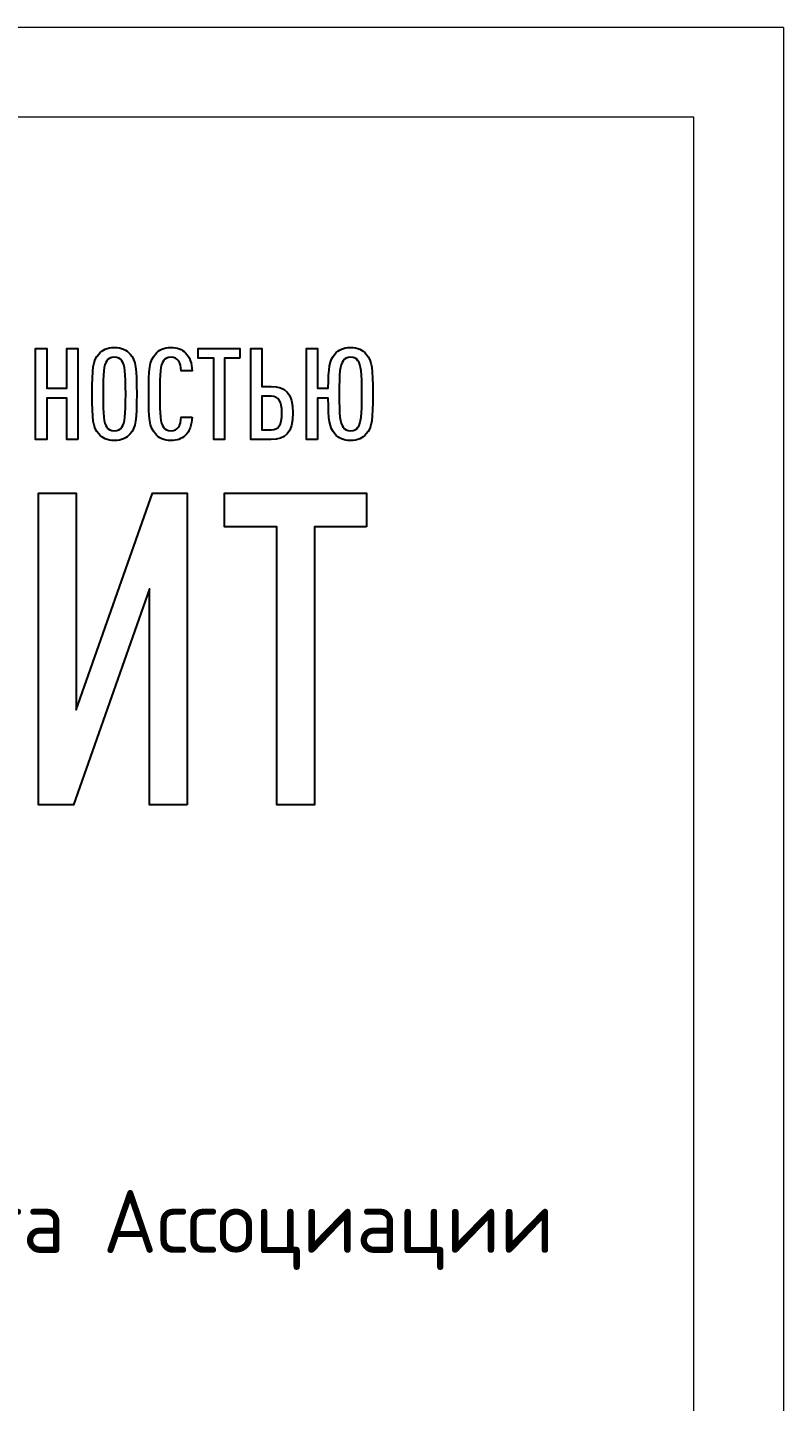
# Model space of a CAD drawing. Header units: millimetres. Extents: x 1981 to 3888, y 1583 to 2809.
# Drawn here: x 2148.7 to 2190.8, y 2200.8 to 2277.2 of the extents above; entities that cross this region are included whole.
import ezdxf

# ---------------------------------------------------------------- set-up
doc = ezdxf.new("R2010")
doc.units = ezdxf.units.MM
doc.layers.add('layer 1', color=7, linetype='Continuous')
doc.layers.add('Форматы', color=7, linetype='Continuous')
doc.styles.add('GOST-2.304_Type-B', font='GOST Common.ttf')

# ---------------------------------------------------------------- blocks, each defined once
blk = doc.blocks.new('Лого')
at = {"layer": 'layer 1', "color": 159}
for points, knots in [([(9.0238, 1.9399), (9.0238, 1.9399), (9.0238, 2.3015), (9.0238, 2.3015), (9.0238, 2.3015), (9.0238, 2.3015), (8.9801, 2.3015), (8.9801, 2.3015), (8.9801, 2.3015), (8.9801, 2.3015), (8.9801, 2.1436), (8.9801, 2.1436), (8.9801, 2.1436), (8.9801, 2.1436), (8.8998, 2.1436), (8.8998, 2.1436), (8.8998, 2.1436), (8.8998, 2.1436), (8.8998, 2.3015), (8.8998, 2.3015), (8.8998, 2.3015), (8.8998, 2.3015), (8.8561, 2.3015), (8.8561, 2.3015), (8.8561, 2.3015), (8.8561, 2.3015), (8.8561, 1.9399), (8.8561, 1.9399), (8.8561, 1.9399), (8.8561, 1.9399), (8.8998, 1.9399), (8.8998, 1.9399), (8.8998, 1.9399), (8.8998, 1.9399), (8.8998, 2.1039), (8.8998, 2.1039), (8.8998, 2.1039), (8.8998, 2.1039), (8.9801, 2.1039), (8.9801, 2.1039), (8.9801, 2.1039), (8.9801, 2.1039), (8.9801, 1.9399), (8.9801, 1.9399), (8.9801, 1.9399), (8.9801, 1.9399), (9.0238, 1.9399), (9.0238, 1.9399)], [0, 0, 0, 0, 0.076923, 0.076923, 0.076923, 0.076923, 0.153846, 0.153846, 0.153846, 0.153846, 0.230769, 0.230769, 0.230769, 0.230769, 0.307692, 0.307692, 0.307692, 0.307692, 0.384615, 0.384615, 0.384615, 0.384615, 0.461538, 0.461538, 0.461538, 0.461538, 0.538462, 0.538462, 0.538462, 0.538462, 0.615385, 0.615385, 0.615385, 0.615385, 0.692308, 0.692308, 0.692308, 0.692308, 0.769231, 0.769231, 0.769231, 0.769231, 0.846154, 0.846154, 0.846154, 0.846154, 1, 1, 1, 1]), ([(9.2569, 2.1207), (9.2569, 2.2208), (9.2538, 2.2533), (9.2305, 2.2792), (9.2305, 2.2792), (9.2163, 2.2949), (9.197, 2.3056), (9.1685, 2.3056), (9.1685, 2.3056), (9.1401, 2.3056), (9.1208, 2.2949), (9.1065, 2.2792), (9.1065, 2.2792), (9.0832, 2.2533), (9.0801, 2.2208), (9.0801, 2.1207), (9.0801, 2.1207), (9.0801, 2.0206), (9.0832, 1.9881), (9.1065, 1.9622), (9.1065, 1.9622), (9.1208, 1.9465), (9.1401, 1.9358), (9.1685, 1.9358), (9.1685, 1.9358), (9.197, 1.9358), (9.2163, 1.9465), (9.2305, 1.9622), (9.2305, 1.9622), (9.2538, 1.9881), (9.2569, 2.0206), (9.2569, 2.1207)], [0, 0, 0, 0, 0.111111, 0.111111, 0.111111, 0.111111, 0.222222, 0.222222, 0.222222, 0.222222, 0.333333, 0.333333, 0.333333, 0.333333, 0.444444, 0.444444, 0.444444, 0.444444, 0.555556, 0.555556, 0.555556, 0.555556, 0.666667, 0.666667, 0.666667, 0.666667, 0.777778, 0.777778, 0.777778, 0.777778, 1, 1, 1, 1]), ([(9.4763, 2.0293), (9.4763, 2.0293), (9.4331, 2.0293), (9.4331, 2.0293), (9.4331, 2.0293), (9.4326, 2.014), (9.4296, 1.9983), (9.4215, 1.9876), (9.4215, 1.9876), (9.4159, 1.9805), (9.4067, 1.9749), (9.393, 1.9749), (9.393, 1.9749), (9.3788, 1.9749), (9.3691, 1.9805), (9.363, 1.9886), (9.363, 1.9886), (9.3504, 2.0059), (9.3483, 2.0349), (9.3483, 2.1207), (9.3483, 2.1207), (9.3483, 2.2065), (9.3504, 2.2355), (9.363, 2.2528), (9.363, 2.2528), (9.3691, 2.2609), (9.3788, 2.2665), (9.393, 2.2665), (9.393, 2.2665), (9.4067, 2.2665), (9.4159, 2.2609), (9.4215, 2.2538), (9.4215, 2.2538), (9.4301, 2.2431), (9.4326, 2.2279), (9.4331, 2.2126), (9.4331, 2.2126), (9.4331, 2.2126), (9.4763, 2.2126), (9.4763, 2.2126), (9.4763, 2.2126), (9.4758, 2.2421), (9.4672, 2.268), (9.4504, 2.2843), (9.4504, 2.2843), (9.4362, 2.298), (9.4184, 2.3056), (9.393, 2.3056), (9.393, 2.3056), (9.3646, 2.3056), (9.3448, 2.2949), (9.331, 2.2792), (9.331, 2.2792), (9.3072, 2.2517), (9.3046, 2.2208), (9.3046, 2.1207), (9.3046, 2.1207), (9.3046, 2.0206), (9.3072, 1.9897), (9.331, 1.9622), (9.331, 1.9622), (9.3448, 1.9465), (9.3646, 1.9358), (9.393, 1.9358), (9.393, 1.9358), (9.4169, 1.9358), (9.4347, 1.9429), (9.4489, 1.9556), (9.4489, 1.9556), (9.4667, 1.9719), (9.4758, 1.9988), (9.4763, 2.0293)], [0, 0, 0, 0, 0.052632, 0.052632, 0.052632, 0.052632, 0.105263, 0.105263, 0.105263, 0.105263, 0.157895, 0.157895, 0.157895, 0.157895, 0.210526, 0.210526, 0.210526, 0.210526, 0.263158, 0.263158, 0.263158, 0.263158, 0.315789, 0.315789, 0.315789, 0.315789, 0.368421, 0.368421, 0.368421, 0.368421, 0.421053, 0.421053, 0.421053, 0.421053, 0.473684, 0.473684, 0.473684, 0.473684, 0.526316, 0.526316, 0.526316, 0.526316, 0.578947, 0.578947, 0.578947, 0.578947, 0.631579, 0.631579, 0.631579, 0.631579, 0.684211, 0.684211, 0.684211, 0.684211, 0.736842, 0.736842, 0.736842, 0.736842, 0.789474, 0.789474, 0.789474, 0.789474, 0.842105, 0.842105, 0.842105, 0.842105, 0.894737, 0.894737, 0.894737, 0.894737, 1, 1, 1, 1]), ([(9.6663, 2.2624), (9.6663, 2.2624), (9.6663, 2.3015), (9.6663, 2.3015), (9.6663, 2.3015), (9.6663, 2.3015), (9.5012, 2.3015), (9.5012, 2.3015), (9.5012, 2.3015), (9.5012, 2.3015), (9.5012, 2.2624), (9.5012, 2.2624), (9.5012, 2.2624), (9.5012, 2.2624), (9.5622, 2.2624), (9.5622, 2.2624), (9.5622, 2.2624), (9.5622, 2.2624), (9.5622, 1.9399), (9.5622, 1.9399), (9.5622, 1.9399), (9.5622, 1.9399), (9.6058, 1.9399), (9.6058, 1.9399), (9.6058, 1.9399), (9.6058, 1.9399), (9.6058, 2.2624), (9.6058, 2.2624), (9.6058, 2.2624), (9.6058, 2.2624), (9.6663, 2.2624), (9.6663, 2.2624)], [0, 0, 0, 0, 0.111111, 0.111111, 0.111111, 0.111111, 0.222222, 0.222222, 0.222222, 0.222222, 0.333333, 0.333333, 0.333333, 0.333333, 0.444444, 0.444444, 0.444444, 0.444444, 0.555556, 0.555556, 0.555556, 0.555556, 0.666667, 0.666667, 0.666667, 0.666667, 0.777778, 0.777778, 0.777778, 0.777778, 1, 1, 1, 1]), ([(9.8766, 2.0455), (9.8766, 2.1253), (9.8456, 2.1507), (9.7907, 2.1507), (9.7907, 2.1507), (9.7907, 2.1507), (9.7531, 2.1507), (9.7531, 2.1507), (9.7531, 2.1507), (9.7531, 2.1507), (9.7531, 2.3015), (9.7531, 2.3015), (9.7531, 2.3015), (9.7531, 2.3015), (9.7095, 2.3015), (9.7095, 2.3015), (9.7095, 2.3015), (9.7095, 2.3015), (9.7095, 1.9399), (9.7095, 1.9399), (9.7095, 1.9399), (9.7095, 1.9399), (9.7907, 1.9399), (9.7907, 1.9399), (9.7907, 1.9399), (9.8451, 1.9399), (9.8766, 1.9658), (9.8766, 2.0455)], [0, 0, 0, 0, 0.125, 0.125, 0.125, 0.125, 0.25, 0.25, 0.25, 0.25, 0.375, 0.375, 0.375, 0.375, 0.5, 0.5, 0.5, 0.5, 0.625, 0.625, 0.625, 0.625, 0.75, 0.75, 0.75, 0.75, 1, 1, 1, 1]), ([(9.9741, 1.9399), (9.9741, 1.9399), (9.9741, 2.1039), (9.9741, 2.1039), (9.9741, 2.1039), (9.9741, 2.1039), (10.0167, 2.1039), (10.0167, 2.1039), (10.0167, 2.1039), (10.0173, 2.0171), (10.0213, 1.9876), (10.0432, 1.9622), (10.0432, 1.9622), (10.0569, 1.9465), (10.0767, 1.9358), (10.1051, 1.9358), (10.1051, 1.9358), (10.1336, 1.9358), (10.1529, 1.946), (10.1671, 1.9622), (10.1671, 1.9622), (10.1905, 1.9892), (10.1935, 2.0206), (10.1935, 2.1207), (10.1935, 2.1207), (10.1935, 2.2208), (10.191, 2.2512), (10.1671, 2.2792), (10.1671, 2.2792), (10.1534, 2.2949), (10.1336, 2.3056), (10.1051, 2.3056), (10.1051, 2.3056), (10.0767, 2.3056), (10.0569, 2.2949), (10.0432, 2.2792), (10.0432, 2.2792), (10.0218, 2.2543), (10.0173, 2.2253), (10.0167, 2.1436), (10.0167, 2.1436), (10.0167, 2.1436), (9.9741, 2.1436), (9.9741, 2.1436), (9.9741, 2.1436), (9.9741, 2.1436), (9.9741, 2.3015), (9.9741, 2.3015), (9.9741, 2.3015), (9.9741, 2.3015), (9.9304, 2.3015), (9.9304, 2.3015), (9.9304, 2.3015), (9.9304, 2.3015), (9.9304, 1.9399), (9.9304, 1.9399), (9.9304, 1.9399), (9.9304, 1.9399), (9.9741, 1.9399), (9.9741, 1.9399)], [0, 0, 0, 0, 0.0625, 0.0625, 0.0625, 0.0625, 0.125, 0.125, 0.125, 0.125, 0.1875, 0.1875, 0.1875, 0.1875, 0.25, 0.25, 0.25, 0.25, 0.3125, 0.3125, 0.3125, 0.3125, 0.375, 0.375, 0.375, 0.375, 0.4375, 0.4375, 0.4375, 0.4375, 0.5, 0.5, 0.5, 0.5, 0.5625, 0.5625, 0.5625, 0.5625, 0.625, 0.625, 0.625, 0.625, 0.6875, 0.6875, 0.6875, 0.6875, 0.75, 0.75, 0.75, 0.75, 0.8125, 0.8125, 0.8125, 0.8125, 0.875, 0.875, 0.875, 0.875, 1, 1, 1, 1]), ([(9.2132, 2.1207), (9.2132, 2.0349), (9.2107, 2.0059), (9.198, 1.9886), (9.198, 1.9886), (9.1919, 1.9805), (9.1827, 1.9749), (9.1685, 1.9749), (9.1685, 1.9749), (9.1543, 1.9749), (9.1446, 1.9805), (9.1385, 1.9886), (9.1385, 1.9886), (9.1259, 2.0059), (9.1238, 2.0349), (9.1238, 2.1207), (9.1238, 2.1207), (9.1238, 2.2065), (9.1259, 2.2355), (9.1385, 2.2528), (9.1385, 2.2528), (9.1446, 2.2609), (9.1543, 2.2665), (9.1685, 2.2665), (9.1685, 2.2665), (9.1827, 2.2665), (9.1919, 2.2609), (9.198, 2.2528), (9.198, 2.2528), (9.2107, 2.2355), (9.2132, 2.2065), (9.2132, 2.1207)], [0, 0, 0, 0, 0.111111, 0.111111, 0.111111, 0.111111, 0.222222, 0.222222, 0.222222, 0.222222, 0.333333, 0.333333, 0.333333, 0.333333, 0.444444, 0.444444, 0.444444, 0.444444, 0.555556, 0.555556, 0.555556, 0.555556, 0.666667, 0.666667, 0.666667, 0.666667, 0.777778, 0.777778, 0.777778, 0.777778, 1, 1, 1, 1]), ([(10.1498, 2.1207), (10.1498, 2.0349), (10.1478, 2.0059), (10.1346, 1.9886), (10.1346, 1.9886), (10.1285, 1.9805), (10.1193, 1.9749), (10.1051, 1.9749), (10.1051, 1.9749), (10.0909, 1.9749), (10.0818, 1.9805), (10.0757, 1.9886), (10.0757, 1.9886), (10.0625, 2.0059), (10.0604, 2.0349), (10.0604, 2.1207), (10.0604, 2.1207), (10.0604, 2.2065), (10.0625, 2.2355), (10.0757, 2.2528), (10.0757, 2.2528), (10.0818, 2.2609), (10.0909, 2.2665), (10.1051, 2.2665), (10.1051, 2.2665), (10.1193, 2.2665), (10.1285, 2.2609), (10.1346, 2.2528), (10.1346, 2.2528), (10.1478, 2.2355), (10.1498, 2.2065), (10.1498, 2.1207)], [0, 0, 0, 0, 0.111111, 0.111111, 0.111111, 0.111111, 0.222222, 0.222222, 0.222222, 0.222222, 0.333333, 0.333333, 0.333333, 0.333333, 0.444444, 0.444444, 0.444444, 0.444444, 0.555556, 0.555556, 0.555556, 0.555556, 0.666667, 0.666667, 0.666667, 0.666667, 0.777778, 0.777778, 0.777778, 0.777778, 1, 1, 1, 1]), ([(9.8329, 2.0455), (9.8329, 1.9968), (9.8187, 1.979), (9.7902, 1.979), (9.7902, 1.979), (9.7902, 1.979), (9.7531, 1.979), (9.7531, 1.979), (9.7531, 1.979), (9.7531, 1.979), (9.7531, 2.1116), (9.7531, 2.1116), (9.7531, 2.1116), (9.7531, 2.1116), (9.7902, 2.1116), (9.7902, 2.1116), (9.7902, 2.1116), (9.8187, 2.1116), (9.8329, 2.0938), (9.8329, 2.0455)], [0, 0, 0, 0, 0.166667, 0.166667, 0.166667, 0.166667, 0.333333, 0.333333, 0.333333, 0.333333, 0.5, 0.5, 0.5, 0.5, 0.666667, 0.666667, 0.666667, 0.666667, 1, 1, 1, 1]), ([(9.4574, 0.4914), (9.4574, 0.4914), (9.4574, 1.7272), (9.4574, 1.7272), (9.4574, 1.7272), (9.4574, 1.7272), (9.3202, 1.7272), (9.3202, 1.7272), (9.3202, 1.7272), (9.3202, 1.7272), (9.0165, 0.8681), (9.0165, 0.8681), (9.0165, 0.8681), (9.0165, 0.8681), (9.0165, 1.7272), (9.0165, 1.7272), (9.0165, 1.7272), (9.0165, 1.7272), (8.8673, 1.7272), (8.8673, 1.7272), (8.8673, 1.7272), (8.8673, 1.7272), (8.8673, 0.4914), (8.8673, 0.4914), (8.8673, 0.4914), (8.8673, 0.4914), (9.0061, 0.4914), (9.0061, 0.4914), (9.0061, 0.4914), (9.0061, 0.4914), (9.3081, 1.3488), (9.3081, 1.3488), (9.3081, 1.3488), (9.3081, 1.3488), (9.3081, 0.4914), (9.3081, 0.4914), (9.3081, 0.4914), (9.3081, 0.4914), (9.4574, 0.4914), (9.4574, 0.4914)], [0, 0, 0, 0, 0.090909, 0.090909, 0.090909, 0.090909, 0.181818, 0.181818, 0.181818, 0.181818, 0.272727, 0.272727, 0.272727, 0.272727, 0.363636, 0.363636, 0.363636, 0.363636, 0.454545, 0.454545, 0.454545, 0.454545, 0.545455, 0.545455, 0.545455, 0.545455, 0.636364, 0.636364, 0.636364, 0.636364, 0.727273, 0.727273, 0.727273, 0.727273, 0.818182, 0.818182, 0.818182, 0.818182, 1, 1, 1, 1]), ([(10.169, 1.5935), (10.169, 1.5935), (10.169, 1.7272), (10.169, 1.7272), (10.169, 1.7272), (10.169, 1.7272), (9.6049, 1.7272), (9.6049, 1.7272), (9.6049, 1.7272), (9.6049, 1.7272), (9.6049, 1.5935), (9.6049, 1.5935), (9.6049, 1.5935), (9.6049, 1.5935), (9.8132, 1.5935), (9.8132, 1.5935), (9.8132, 1.5935), (9.8132, 1.5935), (9.8132, 0.4914), (9.8132, 0.4914), (9.8132, 0.4914), (9.8132, 0.4914), (9.9624, 0.4914), (9.9624, 0.4914), (9.9624, 0.4914), (9.9624, 0.4914), (9.9624, 1.5935), (9.9624, 1.5935), (9.9624, 1.5935), (9.9624, 1.5935), (10.169, 1.5935), (10.169, 1.5935)], [0, 0, 0, 0, 0.111111, 0.111111, 0.111111, 0.111111, 0.222222, 0.222222, 0.222222, 0.222222, 0.333333, 0.333333, 0.333333, 0.333333, 0.444444, 0.444444, 0.444444, 0.444444, 0.555556, 0.555556, 0.555556, 0.555556, 0.666667, 0.666667, 0.666667, 0.666667, 0.777778, 0.777778, 0.777778, 0.777778, 1, 1, 1, 1])]:
    blk.add_open_spline(points, degree=3, knots=knots, dxfattribs=at)

msp = doc.modelspace()

# ---------------------------------------------------------------- linework, layer by layer
at = {"layer": 'Форматы', "color": 7, "lineweight": 20}
for q in [(1980.84475, 2277.23993), (2190.84475, 1980.23993)]:
    msp.add_line((2190.84475, 2277.23993), q, dxfattribs=at)
at = {"layer": 'Форматы', "color": 7, "lineweight": 15}
for p, q in [((2185.84475, 2272.23993), (2000.84475, 2272.23993)), ((2185.84475, 1985.23993), (2185.84475, 2272.23993))]:
    msp.add_line(p, q, dxfattribs=at)

# ---------------------------------------------------------------- block references
at = {"layer": 'Форматы', "lineweight": 15, "xscale": 14.03940509185902, "yscale": 14.03940509185902, "zscale": 14.03940509185902}
msp.add_blockref('Лого', (2024.86386, 2227.06673), dxfattribs=at)

# ---------------------------------------------------------------- texts
at = {"layer": 'Форматы', "color": 7, "lineweight": 15, "insert": (2000.84475, 2212.5368), "char_height": 3.5, "attachment_point": 1, "style": 'GOST-2.304_Type-B'}
msp.add_mtext_dynamic_manual_height_columns('\\pi5.60455,l3.5,t9.10455;Свидетельство СРО-П-079-14122009 на основании Решения Совета Ассоциации \\P\\pi55.02879,t58.52879;№08/20-1 от "20" августа 2018 г.', width=185, gutter_width=12.5, heights=[12.81618], dxfattribs=at)

doc.saveas('drawing.dxf')
